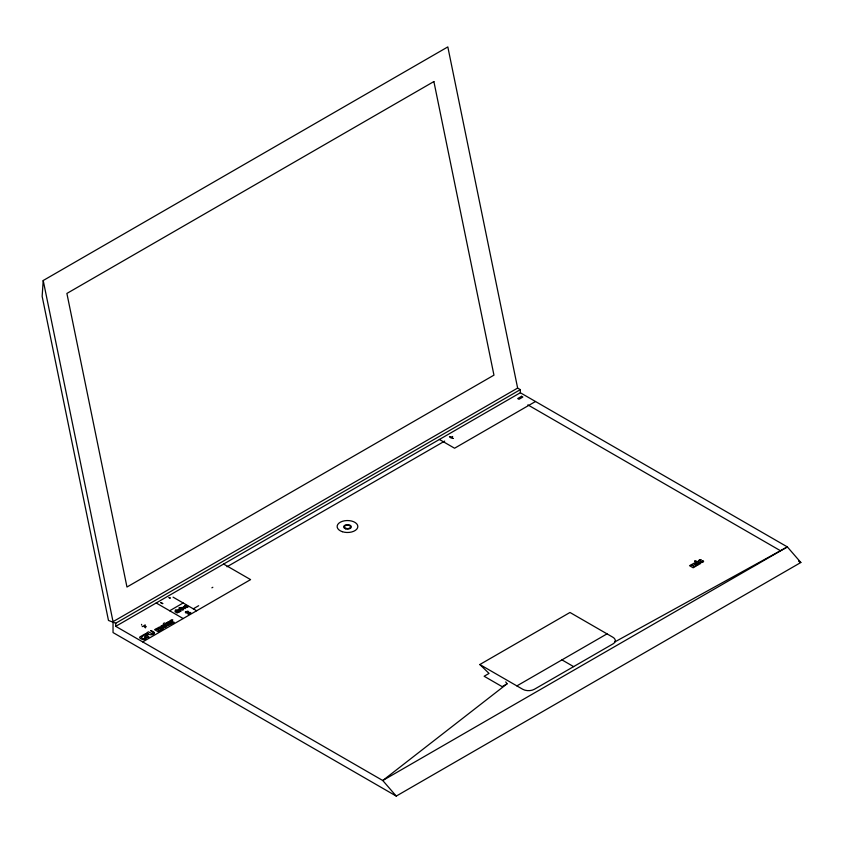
<?xml version="1.0" encoding="UTF-8"?>
<svg xmlns="http://www.w3.org/2000/svg" width="843" height="843" viewBox="0 0 843 843"><rect width="100%" height="100%" fill="white"/><g stroke="black" fill="none" stroke-linecap="round" stroke-linejoin="round"><path stroke-width="1.26" d="M520.331 389.635L517.634 388.075L447.823 46.913L43.214 280.508L42.15 296.346L108.473 620.448L115.733 623.219L520.331 389.635L520.331 392.743L115.733 626.338L115.733 623.219M615 641.829L614.652 642.419A8.251 4.763 0 0 1 612.861 643.968L534.378 689.268A8.251 4.763 0 0 1 522.713 689.268L479.836 664.526L569.984 612.471L612.861 637.234A8.251 4.763 0 0 1 615 641.829L787.362 546.917L800.85 562.492L396.252 796.087L113.036 632.566L113.036 621.67L43.214 280.508M505.747 681.913L507.043 683.821L382.764 780.513L115.733 626.338M113.036 621.67L517.634 388.075M226.999 566.77L444.693 441.089M450.383 437.802L452.67 436.484M169.675 610.764L183.163 602.977M142.193 626.634L143.236 626.033L145.323 627.234L146.282 626.686L144.206 625.474L145.228 624.884M211.878 587.824L212.836 587.276M535.505 401.5L454.577 448.223L439.403 439.466M193.279 608.815L198.674 605.706M142.699 641.913L250.592 579.615L223.616 564.051M507.043 683.821L502.143 686.655L484.135 676.255L489.035 673.42L479.836 664.526M516.885 685.896L607.034 633.862M520.331 392.743L787.362 546.917L382.764 780.513L396.252 796.087M527.866 404.882L780.376 550.669M798.574 561.175L800.85 562.492M561.965 659.89L573.619 666.623M173.047 597.139L196.651 610.764M156.187 602.977L183.163 618.551M145.323 627.234L145.323 627.919M141.603 624.368L141.603 625.053M171.192 620.153L169.559 621.038L172.994 623.019L174.238 622.303C167.799 620.87 176.24 619.363 171.192 620.153M178.853 609.31L177.588 609.984L180.244 611.523L181.203 610.964C176.777 609.963 182.088 608.667 178.853 609.31M145.681 638.088C144.88 640.585 138.526 636.296 142.277 636.191C146.25 635.232 134.279 636.528 142.688 639.552A2.255 1.307 0 0 0 144.322 639.489C146.313 639.679 147.03 636.36 144.648 637.234L145.681 638.088M185.829 612.092L186.861 612.861L185.723 612.914L185.312 612.071L187.789 611.154L188.621 611.733L188.484 613.272L190.033 612.376L190.897 612.872L188.221 614.421L187.462 612.071L185.829 612.092M178.526 612.239L177.156 612.977L175.081 611.765A1.075 0.622 0 0 1 175.239 611.291L176.366 610.996L175.165 610.311L176.071 609.721L179.717 611.818L178.526 612.239M161.076 626.17L163.257 627.961L166.05 626.929A1.423 0.822 0 0 0 166.018 626.37C164.954 625.316 165.839 628.678 163.3 626.76L165.112 625.717L162.878 625.095L161.076 626.17M166.809 622.861L168.99 624.652L171.793 623.609A1.423 0.822 0 0 0 171.751 623.051C170.686 622.008 171.572 625.358 169.032 623.451L170.844 622.408L168.621 621.786L166.809 622.861M184.332 606.275L186.008 607.655L188.168 606.865A1.096 0.632 0 0 0 188.147 606.433C187.315 605.622 188 608.214 186.05 606.739C189.296 605.896 184.902 604.6 184.332 606.275M153.89 633.241L152.604 634.041L148.431 631.828L147.082 632.608C149.769 637.392 159.706 633.146 150.623 630.564L153.89 633.241M148.621 634.273L147.061 635.791L148.958 636.897L147.609 637.677L142.962 634.99L146.598 633.293L148.621 634.273M168.8 625.137L166.956 626.033L163.289 623.978L164.016 622.966L165.681 623.293L165.523 623.831L168.8 625.137M449.477 436.632L453.081 438.434L449.477 436.632M698.52 560.732C698.278 564.81 706.877 561.217 702.282 560.658C705.401 562.66 698.805 561.986 699.795 560.015C703.515 560.532 699.753 558.382 698.52 560.732M156.398 628.699L154.606 629.658L158.041 631.649L159.285 630.933L156.84 628.983L159.928 630.564L161.171 629.847L158.716 627.898L161.824 629.468L163.068 628.752L159.538 626.96L156.398 628.699M691.439 564.662L689.532 565.685L693.178 567.792L694.495 567.023L691.903 564.968L695.18 566.633L696.497 565.874L693.884 563.809L697.193 565.474L698.51 564.715L694.769 562.818L691.439 564.662M147.24 635.032C144.206 636.391 145.144 632.345 147.24 635.032M179.19 607.908L180.297 607.94L179.19 607.908M694.643 561.143C695.296 562.945 697.14 559.741 694.643 561.143M169.074 597.676L170.191 598.024L169.074 597.676M162.098 625.632L162.91 626.539L163.658 626.107L162.098 625.632M167.831 622.313L168.653 623.23L169.39 622.798L167.831 622.313M185.112 605.864L186.324 606.233L185.112 605.864M160.76 602.608L162.72 603.599L160.76 602.608M176.134 611.196L178.252 612.25L176.134 611.196M180.792 608.066L179.907 608.657L182.552 610.184L183.511 609.637L180.792 608.066M696.845 561.364L695.623 562.176L699.258 564.273L700.575 563.514L696.845 561.364M433.882 81.56L66.892 293.438L126.966 587.023L493.956 375.146L433.882 81.56M521.575 396.315L517.697 398.56L518.972 399.297L522.85 397.053L521.575 396.315M182.099 607.392L181.076 607.982L185.312 608.593L183.553 606.549L184.427 608.088L182.099 607.392M342.311 531.691A10.348 5.975 0 0 0 357.832 526.517A10.348 5.975 0 0 0 342.311 521.343A10.348 5.975 0 0 0 342.311 531.691M345.567 528.793A3.846 2.223 0 0 0 351.331 526.875A3.846 2.223 0 0 0 345.567 524.947A3.846 2.223 0 0 0 345.567 528.793M345.967 528.382A3.024 1.749 0 0 0 350.509 526.875A3.024 1.749 0 0 0 345.967 525.358A3.024 1.749 0 0 0 345.967 528.382"/></g></svg>
